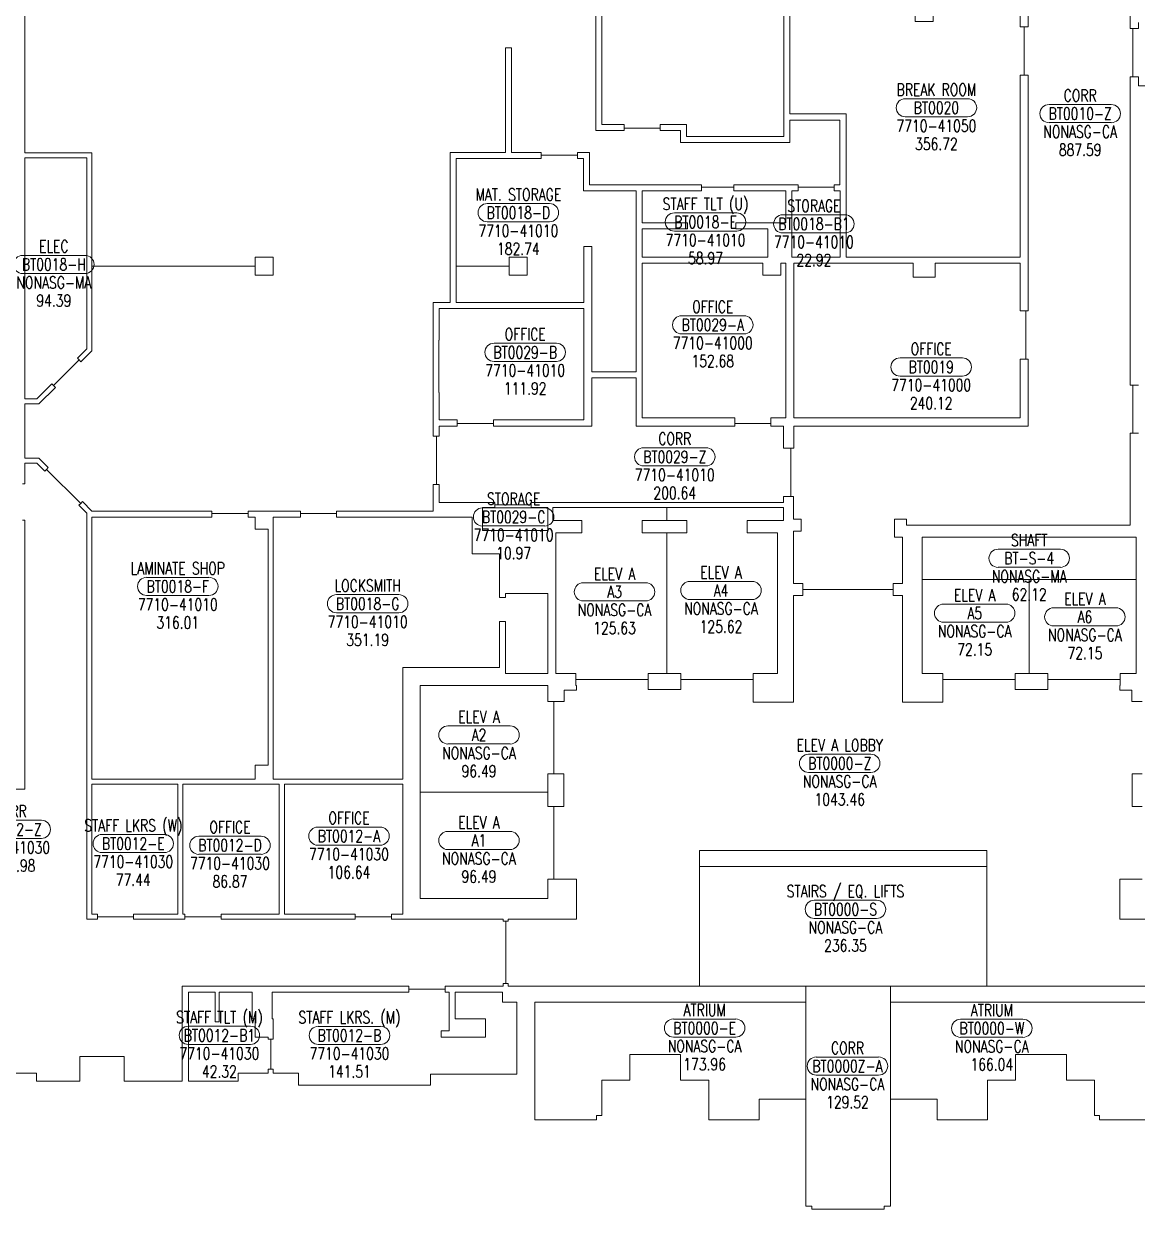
# Model space of a CAD drawing. Header units: inches. Extents: x 2498 to 7283, y 18126 to 20229.
# Drawn here: x 4197 to 5305, y 18126 to 19305 of the extents above; entities that cross this region are included whole.
import ezdxf
from ezdxf.enums import TextEntityAlignment as Align

# ---------------------------------------------------------------- set-up
doc = ezdxf.new("R2010")
doc.units = ezdxf.units.IN
doc.header["$LTSCALE"] = 48
doc.header["$MEASUREMENT"] = 0
doc.layers.get('0').update_dxf_attribs({"lineweight": 9})
for name, color, linetype, lineweight in [('AREA', 3, 'Continuous', 9), ('AREA2', 1, 'Continuous', 9), ('COSTC', 7, 'Continuous', 9), ('PLINE2', 5, 'Continuous', 9), ('ROOMNA', 7, 'Continuous', 9), ('ROOMNO', 7, 'Continuous', 9), ('ROOMOV', 7, 'Continuous', 9)]:
    doc.layers.add(name, color=color, linetype=linetype, lineweight=lineweight)
doc.styles.get("Standard").update_dxf_attribs({"font": 'simplex.shx', "width": 0.75})

# ---------------------------------------------------------------- blocks, each defined once
blk = doc.blocks.new('ROOM')
at = {"layer": 'ROOMOV'}
for p, q in [((-31, 9), (31, 9)), ((31, -9), (-31, -9))]:
    blk.add_line(p, q, dxfattribs=at)
for centre, start, end in [((-31, 0), 90, 270), ((31, 0), 270, 90)]:
    blk.add_arc(centre, 9.04, start, end, dxfattribs=at)
at = {"color": 0, "width": 0.75, "flags": 1}
for tag, p in [('FLFIN', (-60, -36)), ('ICRA', (60, -36)), ('FLTYPE', (-60, -48)), ('USER1', (60, -48)), ('FLCOND', (-60, -60)), ('USER2', (60, -60)), ('WLFIN', (-60, -72)), ('SITE', (-24, -72)), ('UCODE', (24, -72)), ('USER3', (60, -72)), ('WLTYPE', (-60, -84)), ('BLDG', (-24, -84)), ('UDESC', (24, -84)), ('USER4', (60, -84)), ('WLCOND', (-60, -96)), ('FLR', (-24, -96)), ('FCODE', (24, -96)), ('USER5', (60, -96)), ('CLFIN', (-60, -108)), ('COSTCD', (-24, -108)), ('FDESC', (24, -108)), ('USER6', (60, -108)), ('CLTYPE', (-60, -120)), ('DEPTD', (-24, -120)), ('DIVISION', (24, -120)), ('USER7', (60, -120)), ('CLCOND', (-60, -132)), ('RDES', (-24, -132)), ('CONTACT', (24, -132)), ('USER8', (60, -132)), ('CLHT', (-60, -144)), ('CHDATE', (-24, -144)), ('OCCUP', (24, -144)), ('BLOCK', (60, -144)), ('BASE', (-60, -156)), ('CBACK', (-24, -156)), ('PRCONTACT', (24, -156)), ('BLOCK2', (60, -156))]:
    blk.add_attdef(tag, text='', height=6, dxfattribs=at).set_placement(p, align=Align.MIDDLE_CENTER)
at = {"layer": 'AREA', "width": 0.75}
blk.add_attdef('AREA', text='', height=12, dxfattribs=at).set_placement((0, -36), align=Align.MIDDLE_CENTER)
at = {"layer": 'AREA2', "width": 0.75}
blk.add_attdef('AREA2', text='', height=12, dxfattribs=at).set_placement((0, -36), align=Align.MIDDLE_CENTER)
at = {"layer": 'COSTC', "width": 0.75}
blk.add_attdef('COSTC', text='', height=12, dxfattribs=at).set_placement((0, -18), align=Align.MIDDLE_CENTER)
at = {"layer": 'ROOMNA', "width": 0.75}
for tag, p in [('RMNAA', (0, 54)), ('RMNAB', (0, 36)), ('RMNAC', (0, 18))]:
    blk.add_attdef(tag, text='', height=12, dxfattribs=at).set_placement(p, align=Align.MIDDLE_CENTER)
at = {"layer": 'ROOMNO', "width": 0.75}
blk.add_attdef('RMNU', text='', height=12, dxfattribs=at).set_placement((0, 0), align=Align.MIDDLE_CENTER)

msp = doc.modelspace()

# ---------------------------------------------------------------- linework, layer by layer
at = {"layer": 'PLINE2', "color": 6, "linetype": 'Continuous'}
for points in [[(4772, 19204.6), (4792, 19204.6), (4794, 19204.6), (4794, 19203.6), (4794, 19201.1), (4830, 19201.1), (4830, 19203.6), (4830, 19204.6), (4832, 19204.6), (4856, 19204.6), (4856, 19192.6), (4953, 19192.6), (4953, 19476.6), (4772, 19476.6)], [(5188, 19332.1), (5092.5, 19332.1), (5092.5, 19325.2), (5101.5, 19325.2), (5101.5, 19307.2), (5083.5, 19307.2), (5083.5, 19325.2), (5092.5, 19325.2), (5092.5, 19332.1), (5019.2, 19332.1), (5019.2, 19334.6), (4983.2, 19334.6), (4983.2, 19332.1), (4959, 19332.1), (4959, 19215.3), (5015, 19215.3), (5015, 19072.7), (5188, 19072.7), (5188, 19253.7), (5192, 19253.7), (5192, 19301.7), (5188, 19301.7)], [(4259.5, 19171.5), (4198, 19171.5), (4198, 18931.8), (4209.8, 18931.8), (4224.7, 18946.8), (4226.5, 18945), (4251.9, 18970.5), (4250.2, 18972.2), (4259.5, 18981.5)], [(4753.6, 19138.8), (4753.6, 19170.8), (4749.6, 19170.8), (4747.6, 19170.8), (4747.6, 19171.8), (4747.6, 19174.3), (4711.6, 19174.3), (4711.6, 19171.8), (4711.6, 19170.8), (4709.6, 19170.8), (4627, 19170.8), (4627, 19063.7), (4679.5, 19063.7), (4679.5, 19072.7), (4697.5, 19072.7), (4697.5, 19054.7), (4679.5, 19054.7), (4679.5, 19063.7), (4627, 19063.7), (4627, 19027.8), (4754, 19027.8), (4754, 19083.3), (4762, 19083.3), (4762, 18958.8), (4806, 18958.8), (4806, 19138.8)], [(4955, 19106.8), (4955, 19138.8), (4905, 19138.8), (4903, 19138.8), (4903, 19139.8), (4903, 19142.3), (4871, 19142.3), (4871, 19139.8), (4871, 19138.8), (4869, 19138.8), (4812, 19138.8), (4812, 19106.8), (4857, 19106.8), (4857, 19100.8), (4812, 19100.8), (4812, 19072.7), (4937, 19072.7), (4937, 19100.8), (4905, 19100.8), (4905, 19106.8)], [(5009, 19138.8), (5005, 19138.8), (5003, 19138.8), (5003, 19139.8), (5003, 19142.3), (4967, 19142.3), (4967, 19139.8), (4967, 19138.8), (4965, 19138.8), (4961, 19138.8), (4961, 19072.7), (5009, 19072.7)], [(4902, 18912.8), (4904, 18912.8), (4904, 18909.8), (4904, 18907.3), (4940, 18907.3), (4940, 18909.8), (4940, 18912.8), (4942, 18912.8), (4955, 18912.8), (4955, 19066.7), (4950, 19066.7), (4950, 19054.7), (4932, 19054.7), (4932, 19066.7), (4812, 19066.7), (4812, 18912.8)], [(5188, 18912.8), (5188, 18969.3), (5188, 18971.3), (5191, 18971.3), (5193.5, 18971.3), (5193.5, 19019.3), (5191, 19019.3), (5188, 19019.3), (5188, 19021.3), (5188, 19066.7), (5103.5, 19066.7), (5103.5, 19052.7), (5081.5, 19052.7), (5081.5, 19066.7), (4963, 19066.7), (4963, 18912.8)], [(4610, 18910.8), (4626, 18910.8), (4628, 18910.8), (4628, 18909.8), (4628, 18907.3), (4664, 18907.3), (4664, 18909.8), (4664, 18910.8), (4666, 18910.8), (4754, 18910.8), (4754, 19021.8), (4610, 19021.8), (4610, 18990.3), (4609.8, 18990.3), (4609.8, 18938.3), (4610, 18938.3)], [(4952.5, 18828.8), (4952.5, 18832.8), (4952.5, 18834.8), (4957.5, 18834.8), (4960, 18834.8), (4960, 18882.8), (4957.5, 18882.8), (4952.5, 18882.8), (4952.5, 18884.8), (4952.5, 18904.8), (4940, 18904.8), (4940, 18907.3), (4904, 18907.3), (4904, 18904.8), (4806, 18904.8), (4806, 18952.8), (4762, 18952.8), (4762, 18904.8), (4664, 18904.8), (4664, 18907.3), (4628, 18907.3), (4628, 18904.8), (4610, 18904.8), (4610, 18894.8), (4607.5, 18894.8), (4607.5, 18846.8), (4610, 18846.8), (4610, 18828.8), (4665.5, 18828.8), (4665.5, 18826.3), (4701.5, 18826.3), (4701.5, 18828.8)], [(4440, 18802.2), (4427, 18802.2), (4427, 18814.2), (4422, 18814.2), (4420, 18814.2), (4420, 18815.2), (4420, 18817.7), (4384, 18817.7), (4384, 18815.2), (4384, 18814.2), (4382, 18814.2), (4264.5, 18814.2), (4264.5, 18553.7), (4427, 18553.7), (4427, 18567.7), (4440, 18567.7)], [(4510, 18814.2), (4508, 18814.2), (4508, 18815.2), (4508, 18817.7), (4472, 18817.7), (4472, 18815.2), (4472, 18814.2), (4470, 18814.2), (4445, 18814.2), (4445, 18553.7), (4574, 18553.7), (4574, 18664.8), (4670, 18664.8), (4670, 18710.3), (4676, 18710.3), (4676, 18658.8), (4718, 18658.8), (4718, 18738.3), (4676, 18738.3), (4676, 18734.3), (4670, 18734.3), (4670, 18777.8), (4643, 18777.8), (4643, 18814.2)], [(4718, 18823.8), (4701.5, 18823.8), (4701.5, 18826.3), (4665.5, 18826.3), (4665.5, 18823.8), (4653.2, 18823.8), (4653.2, 18800.8), (4718, 18800.8), (4718, 18810.8)], [(4836.5, 18798.7), (4812, 18798.7), (4812, 18810.8), (4836.5, 18810.8), (4836.5, 18823.8), (4723, 18823.8), (4723, 18810.8), (4752, 18810.8), (4752, 18798.7), (4726, 18798.7), (4726, 18658.8), (4746, 18658.8), (4746, 18652.8), (4818, 18652.8), (4818, 18658.8), (4836.5, 18658.8)], [(4946.7, 18798.7), (4916.5, 18798.7), (4916.5, 18810.8), (4952.5, 18810.8), (4952.5, 18823.8), (4836.5, 18823.8), (4836.5, 18810.8), (4856.5, 18810.8), (4856.5, 18798.7), (4836.5, 18798.7), (4836.5, 18658.8), (4850.5, 18658.8), (4850.5, 18652.8), (4922.5, 18652.8), (4922.5, 18658.8), (4946.7, 18658.8)], [(5090.5, 18794.3), (5303.5, 18794.3), (5303.5, 18752.3), (5090.5, 18752.3)], [(5197, 18752.3), (5090.5, 18752.3), (5090.5, 18658.8), (5111, 18658.8), (5111, 18652.8), (5183, 18652.8), (5183, 18658.8), (5197, 18658.8)], [(5303.5, 18752.3), (5197, 18752.3), (5197, 18658.8), (5215.5, 18658.8), (5215.5, 18652.8), (5287.5, 18652.8), (5287.5, 18658.8), (5303.5, 18658.8)], [(4724, 18630.8), (4718, 18630.8), (4718, 18646.8), (4591, 18646.8), (4591, 18540.8), (4718, 18540.8), (4718, 18558.8), (4724, 18558.8)], [(4350, 18548.7), (4264.5, 18548.7), (4264.5, 18419.3), (4270, 18419.3), (4270, 18416.8), (4306, 18416.8), (4306, 18419.3), (4350, 18419.3)], [(4355, 18419.3), (4357, 18419.3), (4357, 18416.8), (4393, 18416.8), (4393, 18419.3), (4451, 18419.3), (4451, 18548.7), (4355, 18548.7)], [(4574, 18548.7), (4456, 18548.7), (4456, 18419.3), (4526.5, 18419.3), (4526.5, 18416.8), (4562.5, 18416.8), (4562.5, 18419.3), (4574, 18419.3)], [(4724, 18526.3), (4718, 18526.3), (4718, 18540.8), (4591, 18540.8), (4591, 18434.8), (4718, 18434.8), (4718, 18454.3), (4724, 18454.3)], [(5155, 18466.7), (4869, 18466.7), (4869, 18347.7), (5155, 18347.7)], [(5059, 18347.7), (5059, 18235.5), (5059, 18128.9), (5052.7, 18128.9), (5052.7, 18125.9), (4980.7, 18125.9), (4980.7, 18128.9), (4974.7, 18128.9), (4974.7, 18169.5), (4974.7, 18347.7)], [(4440, 18261.2), (4440, 18265.2), (4442.5, 18265.2), (4442.5, 18295.2), (4440, 18295.2), (4440, 18297.2), (4427, 18297.2), (4427, 18315.2), (4424, 18315.2), (4424, 18341.7), (4391.2, 18341.7), (4391.2, 18312.2), (4387.2, 18312.2), (4387.2, 18341.7), (4360.5, 18341.7), (4360.5, 18253.2), (4410, 18253.2), (4410, 18261.2)], [(4620, 18303.2), (4620, 18341.7), (4618, 18341.7), (4616, 18341.7), (4616, 18342.7), (4616, 18344.7), (4580, 18344.7), (4580, 18342.7), (4580, 18341.7), (4578, 18341.7), (4444, 18341.7), (4444, 18315.2), (4445, 18315.2), (4445, 18295.2), (4442.5, 18295.2), (4442.5, 18265.2), (4445, 18265.2), (4445, 18261.2), (4470, 18261.2), (4470, 18249.2), (4601.5, 18249.2), (4601.5, 18260.2), (4687.2, 18260.2), (4687.2, 18331.7), (4673, 18331.7), (4673, 18341.7), (4626, 18341.7), (4626, 18315.2), (4656, 18315.2), (4656, 18297.2), (4612, 18297.2), (4612, 18303.2)], [(4974.7, 18331.7), (4705.2, 18331.7), (4705.2, 18214.7), (4766.7, 18214.7), (4766.7, 18219), (4771.7, 18219), (4771.7, 18254.2), (4799.7, 18254.2), (4799.7, 18279.7), (4850.2, 18279.7), (4850.2, 18254.2), (4878.2, 18254.2), (4878.2, 18214.7), (4928.2, 18214.7), (4928.2, 18225.1), (4928.2, 18235.5), (4951.5, 18235.5), (4974.7, 18235.5)], [(5318.7, 18331.7), (5059, 18331.7), (5059, 18283.6), (5059, 18235.5), (5105.5, 18235.5), (5105.5, 18225.1), (5105.5, 18214.7), (5155.5, 18214.7), (5155.5, 18254.2), (5183.5, 18254.2), (5183.5, 18279.7), (5234, 18279.7), (5234, 18254.2), (5262, 18254.2), (5262, 18219), (5267, 18219), (5267, 18214.7), (5318.7, 18214.7)]]:
    msp.add_lwpolyline(points, close=True, dxfattribs=at)
for points in [[(5196, 19426.6), (5196, 19301.7), (5192, 19301.7), (5192, 19253.7), (5196, 19253.7), (5196, 19019.3), (5193.5, 19019.3), (5193.5, 18971.3), (5196, 18971.3), (5196, 18904.8), (4963, 18904.8), (4963, 18884.8), (4963, 18882.8), (4962.5, 18882.8), (4960, 18882.8), (4960, 18834.8), (4962.5, 18834.8), (4962.5, 18812.3), (4970, 18812.3), (4970, 18800.3), (4962.5, 18800.3), (4962.5, 18748.3), (4971.7, 18748.3), (4971.7, 18742.3), (5061.7, 18742.3), (5061.7, 18748.3), (5071, 18748.3), (5071, 18794.3), (5063, 18794.3), (5063, 18812.3), (5075, 18812.3), (5075, 18806.3), (5297.6, 18806.3), (5297.6, 18897.6), (5300.1, 18897.6), (5300.1, 18945.6), (5297.6, 18945.6), (5297.6, 19252), (5300.1, 19252), (5300.1, 19300), (5297.6, 19300), (5297.6, 19336.2)], [(4766, 19316.2), (4766, 19198.6), (4794, 19198.6), (4794, 19201.1), (4830, 19201.1), (4830, 19198.6), (4850, 19198.6), (4850, 19186.6), (4959, 19186.6), (4959, 19208.8), (5008.5, 19208.8), (5008.5, 19144.8), (5003, 19144.8), (5003, 19142.3), (4967, 19142.3), (4967, 19144.8), (4903, 19144.8), (4903, 19142.3), (4871, 19142.3), (4871, 19144.8), (4759.6, 19144.8), (4759.6, 19176.8), (4747.6, 19176.8), (4747.6, 19174.3), (4711.6, 19174.3), (4711.6, 19176.8), (4682, 19176.8), (4682, 19280.8), (4676, 19280.8), (4676, 19176.8), (4621, 19176.8), (4621, 19027.8), (4604, 19027.8), (4604, 18896.8), (4604, 18894.8), (4605, 18894.8), (4607.5, 18894.8), (4607.5, 18846.8), (4605, 18846.8), (4604, 18846.8), (4604, 18844.8), (4604, 18820.2), (4508, 18820.2), (4508, 18817.7), (4472, 18817.7), (4472, 18820.2), (4420, 18820.2), (4420, 18817.7), (4384, 18817.7), (4384, 18820.2), (4264.5, 18820.2), (4255.1, 18829.6), (4253.4, 18827.8), (4219.4, 18861.7), (4221.2, 18863.5), (4211.8, 18872.8), (4198, 18872.8), (4198, 18926.8), (4211.8, 18926.8), (4228.3, 18943.2), (4226.5, 18945), (4251.9, 18970.5), (4253.7, 18968.7), (4264.5, 18979.5), (4264.5, 19063.7), (4427, 19063.7), (4427, 19054.7), (4445, 19054.7), (4445, 19072.7), (4427, 19072.7), (4427, 19063.7), (4264.5, 19063.7), (4264.5, 19176.5), (4198, 19176.5), (4198, 19316.2)], [(5305.6, 19306.2), (5305.6, 19302), (5305.6, 19300), (5302.6, 19300), (5300.1, 19300), (5300.1, 19252), (5302.6, 19252), (5305.6, 19252), (5305.6, 19250), (5305.6, 19243.2), (5315.7, 19243.2), (5315.7, 19240.7), (5351.7, 19240.7), (5351.7, 19243.2), (5496.5, 19243.2), (5496.5, 19240.7), (5532.5, 19240.7), (5532.5, 19243.2), (5543.5, 19243.2), (5543.5, 19252), (5546, 19252), (5546, 19300), (5543.5, 19300), (5543.5, 19306.2)], [(5305.6, 18945.6), (5302.6, 18945.6), (5300.1, 18945.6), (5300.1, 18897.6), (5302.6, 18897.6), (5305.6, 18897.6)], [(4183.5, 18261.2), (4209.5, 18261.2), (4209.5, 18253.2), (4252.5, 18253.2), (4252.5, 18277.7), (4296.5, 18277.7), (4296.5, 18253.2), (4354.5, 18253.2), (4354.5, 18347.7), (4580, 18347.7), (4580, 18344.7), (4616, 18344.7), (4616, 18347.7), (4673.7, 18347.7), (4673.7, 18350.3), (4676.2, 18350.3), (4676.2, 18412.3), (4673.7, 18412.3), (4673.7, 18414.3), (4562.5, 18414.3), (4562.5, 18416.8), (4526.5, 18416.8), (4526.5, 18414.3), (4393, 18414.3), (4393, 18416.8), (4357, 18416.8), (4357, 18414.3), (4306, 18414.3), (4306, 18416.8), (4270, 18416.8), (4270, 18414.3), (4259.5, 18414.3), (4259.5, 18818.1), (4251.6, 18826), (4253.4, 18827.8), (4219.4, 18861.7), (4217.6, 18860), (4209.8, 18867.8), (4198, 18867.8), (4198, 18847.2), (4195.5, 18847.2)], [(4195.5, 18811.2), (4198, 18811.2), (4198, 18543.7), (4101, 18543.7)], [(5309.5, 18630.8), (5299, 18630.7), (5299, 18642.2), (5287, 18642.2), (5287, 18646.7), (5287.5, 18646.7), (5287.5, 18652.8), (5215.5, 18652.8), (5215.5, 18642.8), (5183, 18642.8), (5183, 18652.8), (5111, 18652.8), (5111, 18630.3), (5071, 18630.3), (5071, 18736.3), (5061.7, 18736.3), (5061.7, 18742.3), (4971.7, 18742.3), (4971.7, 18736.3), (4962.5, 18736.3), (4962.5, 18630.3), (4922.5, 18630.3), (4922.5, 18652.8), (4850.5, 18652.8), (4850.5, 18642.8), (4818, 18642.8), (4818, 18652.8), (4746, 18652.8), (4746, 18646.7), (4746.5, 18646.7), (4746.5, 18642.2), (4734.5, 18642.2), (4734.5, 18630.7), (4730, 18630.7), (4730, 18630.8), (4724, 18630.8), (4724, 18558.8), (4734, 18558.8), (4734, 18526.3), (4724, 18526.3), (4724, 18454.3), (4746.5, 18454.3), (4746.5, 18414.3), (4678.7, 18414.3), (4678.7, 18412.3), (4676.2, 18412.3), (4676.2, 18350.3), (4678.7, 18350.3), (4678.7, 18347.7), (4869, 18347.7), (4869, 18482.7), (5155, 18482.7), (5155, 18347.7), (5353.1, 18347.7)], [(5309.5, 18526.3), (5299.5, 18526.3), (5299.5, 18558.8), (5309.5, 18558.8)], [(5353.1, 18414.3), (5287, 18414.3), (5287, 18454.3), (5309.5, 18454.3)]]:
    msp.add_lwpolyline(points, dxfattribs=at)

# ---------------------------------------------------------------- block references
at = {"layer": 'ROOMNO', "color": 2}
ref = msp.add_blockref('ROOM', (5104.7, 19221.3), dxfattribs=at)
ref.add_attrib('RMNU', 'BT0020', dxfattribs={"height": 12, "width": 0.75}).set_placement((5104.7, 19221.3), align=Align.MIDDLE_CENTER)
ref.add_attrib('RMNAC', 'BREAK ROOM', dxfattribs={"layer": 'ROOMNA', "height": 12, "width": 0.75}).set_placement((5104.7, 19239.3), align=Align.MIDDLE_CENTER)
ref.add_attrib('COSTC', '7710-41050', dxfattribs={"layer": 'COSTC', "height": 12, "width": 0.75}).set_placement((5104.7, 19203.3), align=Align.MIDDLE_CENTER)
ref.add_attrib('AREA2', '356.72', dxfattribs={"layer": 'AREA2', "height": 12, "width": 0.75}).set_placement((5104.7, 19185.3), align=Align.MIDDLE_CENTER)
ref = msp.add_blockref('ROOM', (5247.7, 19215.5), dxfattribs=at)
ref.add_attrib('RMNU', 'BT0010-Z', dxfattribs={"height": 12, "width": 0.75}).set_placement((5247.7, 19215.5), align=Align.MIDDLE_CENTER)
ref.add_attrib('RMNAC', 'CORR', dxfattribs={"layer": 'ROOMNA', "height": 12, "width": 0.75}).set_placement((5247.7, 19233.5), align=Align.MIDDLE_CENTER)
ref.add_attrib('COSTC', 'NONASG-CA', dxfattribs={"layer": 'COSTC', "height": 12, "width": 0.75}).set_placement((5247.7, 19197.5), align=Align.MIDDLE_CENTER)
ref.add_attrib('AREA2', '887.59', dxfattribs={"layer": 'AREA2', "height": 12, "width": 0.75}).set_placement((5247.7, 19179.5), align=Align.MIDDLE_CENTER)
ref = msp.add_blockref('ROOM', (4688.8, 19117), dxfattribs=at)
ref.add_attrib('RMNU', 'BT0018-D', dxfattribs={"height": 12, "width": 0.75}).set_placement((4688.8, 19117), align=Align.MIDDLE_CENTER)
ref.add_attrib('RMNAC', 'MAT. STORAGE', dxfattribs={"layer": 'ROOMNA', "height": 12, "width": 0.75}).set_placement((4688.8, 19135), align=Align.MIDDLE_CENTER)
ref.add_attrib('COSTC', '7710-41010', dxfattribs={"layer": 'COSTC', "height": 12, "width": 0.75}).set_placement((4688.8, 19099), align=Align.MIDDLE_CENTER)
ref.add_attrib('AREA2', '182.74', dxfattribs={"layer": 'AREA2', "height": 12, "width": 0.75}).set_placement((4688.8, 19081), align=Align.MIDDLE_CENTER)
ref = msp.add_blockref('ROOM', (4875, 19107.7), dxfattribs=at)
ref.add_attrib('RMNU', 'BT0018-E', dxfattribs={"height": 12, "width": 0.75}).set_placement((4875, 19107.7), align=Align.MIDDLE_CENTER)
ref.add_attrib('RMNAC', 'STAFF TLT (U)', dxfattribs={"layer": 'ROOMNA', "height": 12, "width": 0.75}).set_placement((4875, 19125.7), align=Align.MIDDLE_CENTER)
ref.add_attrib('COSTC', '7710-41010', dxfattribs={"layer": 'COSTC', "height": 12, "width": 0.75}).set_placement((4875, 19089.7), align=Align.MIDDLE_CENTER)
ref.add_attrib('AREA2', '58.97', dxfattribs={"layer": 'AREA2', "height": 12, "width": 0.75}).set_placement((4875, 19071.7), align=Align.MIDDLE_CENTER)
ref = msp.add_blockref('ROOM', (4982.8, 19105.8), dxfattribs=at)
ref.add_attrib('RMNU', 'BT0018-B1', dxfattribs={"height": 12, "width": 0.75}).set_placement((4982.8, 19105.8), align=Align.MIDDLE_CENTER)
ref.add_attrib('RMNAC', 'STORAGE', dxfattribs={"layer": 'ROOMNA', "height": 12, "width": 0.75}).set_placement((4982.8, 19123.8), align=Align.MIDDLE_CENTER)
ref.add_attrib('COSTC', '7710-41010', dxfattribs={"layer": 'COSTC', "height": 12, "width": 0.75}).set_placement((4982.8, 19087.8), align=Align.MIDDLE_CENTER)
ref.add_attrib('AREA2', '22.92', dxfattribs={"layer": 'AREA2', "height": 12, "width": 0.75}).set_placement((4982.8, 19069.8), align=Align.MIDDLE_CENTER)
ref = msp.add_blockref('ROOM', (4226.7, 19065.5), dxfattribs=at)
ref.add_attrib('RMNU', 'BT0018-H', dxfattribs={"height": 12, "width": 0.75}).set_placement((4226.7, 19065.5), align=Align.MIDDLE_CENTER)
ref.add_attrib('RMNAC', 'ELEC', dxfattribs={"layer": 'ROOMNA', "height": 12, "width": 0.75}).set_placement((4226.7, 19083.5), align=Align.MIDDLE_CENTER)
ref.add_attrib('COSTC', 'NONASG-MA', dxfattribs={"layer": 'COSTC', "height": 12, "width": 0.75}).set_placement((4226.7, 19047.5), align=Align.MIDDLE_CENTER)
ref.add_attrib('AREA2', '94.39', dxfattribs={"layer": 'AREA2', "height": 12, "width": 0.75}).set_placement((4226.7, 19029.5), align=Align.MIDDLE_CENTER)
ref = msp.add_blockref('ROOM', (4882.2, 19005.4), dxfattribs=at)
ref.add_attrib('RMNU', 'BT0029-A', dxfattribs={"height": 12, "width": 0.75}).set_placement((4882.2, 19005.4), align=Align.MIDDLE_CENTER)
ref.add_attrib('RMNAC', 'OFFICE', dxfattribs={"layer": 'ROOMNA', "height": 12, "width": 0.75}).set_placement((4882.2, 19023.4), align=Align.MIDDLE_CENTER)
ref.add_attrib('COSTC', '7710-41000', dxfattribs={"layer": 'COSTC', "height": 12, "width": 0.75}).set_placement((4882.2, 18987.4), align=Align.MIDDLE_CENTER)
ref.add_attrib('AREA2', '152.68', dxfattribs={"layer": 'AREA2', "height": 12, "width": 0.75}).set_placement((4882.2, 18969.4), align=Align.MIDDLE_CENTER)
ref = msp.add_blockref('ROOM', (4695.6, 18978.1), dxfattribs=at)
ref.add_attrib('RMNU', 'BT0029-B', dxfattribs={"height": 12, "width": 0.75}).set_placement((4695.6, 18978.1), align=Align.MIDDLE_CENTER)
ref.add_attrib('RMNAC', 'OFFICE', dxfattribs={"layer": 'ROOMNA', "height": 12, "width": 0.75}).set_placement((4695.6, 18996.1), align=Align.MIDDLE_CENTER)
ref.add_attrib('COSTC', '7710-41010', dxfattribs={"layer": 'COSTC', "height": 12, "width": 0.75}).set_placement((4695.6, 18960.1), align=Align.MIDDLE_CENTER)
ref.add_attrib('AREA2', '111.92', dxfattribs={"layer": 'AREA2', "height": 12, "width": 0.75}).set_placement((4695.6, 18942.1), align=Align.MIDDLE_CENTER)
ref = msp.add_blockref('ROOM', (5099.5, 18963.5), dxfattribs=at)
ref.add_attrib('RMNU', 'BT0019', dxfattribs={"height": 12, "width": 0.75}).set_placement((5099.5, 18963.5), align=Align.MIDDLE_CENTER)
ref.add_attrib('RMNAC', 'OFFICE', dxfattribs={"layer": 'ROOMNA', "height": 12, "width": 0.75}).set_placement((5099.5, 18981.5), align=Align.MIDDLE_CENTER)
ref.add_attrib('COSTC', '7710-41000', dxfattribs={"layer": 'COSTC', "height": 12, "width": 0.75}).set_placement((5099.5, 18945.5), align=Align.MIDDLE_CENTER)
ref.add_attrib('AREA2', '240.12', dxfattribs={"layer": 'AREA2', "height": 12, "width": 0.75}).set_placement((5099.5, 18927.5), align=Align.MIDDLE_CENTER)
ref = msp.add_blockref('ROOM', (4844.4, 18874.2), dxfattribs=at)
ref.add_attrib('RMNU', 'BT0029-Z', dxfattribs={"height": 12, "width": 0.75}).set_placement((4844.4, 18874.2), align=Align.MIDDLE_CENTER)
ref.add_attrib('RMNAC', 'CORR', dxfattribs={"layer": 'ROOMNA', "height": 12, "width": 0.75}).set_placement((4844.4, 18892.2), align=Align.MIDDLE_CENTER)
ref.add_attrib('COSTC', '7710-41010', dxfattribs={"layer": 'COSTC', "height": 12, "width": 0.75}).set_placement((4844.4, 18856.2), align=Align.MIDDLE_CENTER)
ref.add_attrib('AREA2', '200.64', dxfattribs={"layer": 'AREA2', "height": 12, "width": 0.75}).set_placement((4844.4, 18838.2), align=Align.MIDDLE_CENTER)
ref = msp.add_blockref('ROOM', (4684.1, 18814.4), dxfattribs=at)
ref.add_attrib('RMNU', 'BT0029-C', dxfattribs={"height": 12, "width": 0.75}).set_placement((4684.1, 18814.4), align=Align.MIDDLE_CENTER)
ref.add_attrib('RMNAC', 'STORAGE', dxfattribs={"layer": 'ROOMNA', "height": 12, "width": 0.75}).set_placement((4684.1, 18832.4), align=Align.MIDDLE_CENTER)
ref.add_attrib('COSTC', '7710-41010', dxfattribs={"layer": 'COSTC', "height": 12, "width": 0.75}).set_placement((4684.1, 18796.4), align=Align.MIDDLE_CENTER)
ref.add_attrib('AREA2', '10.97', dxfattribs={"layer": 'AREA2', "height": 12, "width": 0.75}).set_placement((4684.1, 18778.4), align=Align.MIDDLE_CENTER)
ref = msp.add_blockref('ROOM', (5197, 18773.3), dxfattribs=at)
ref.add_attrib('RMNU', 'BT-S-4', dxfattribs={"height": 12, "width": 0.75}).set_placement((5197, 18773.3), align=Align.MIDDLE_CENTER)
ref.add_attrib('RMNAC', 'SHAFT', dxfattribs={"layer": 'ROOMNA', "height": 12, "width": 0.75}).set_placement((5197, 18791.3), align=Align.MIDDLE_CENTER)
ref.add_attrib('COSTC', 'NONASG-MA', dxfattribs={"layer": 'COSTC', "height": 12, "width": 0.75}).set_placement((5197, 18755.3), align=Align.MIDDLE_CENTER)
ref.add_attrib('AREA2', '62.12', dxfattribs={"layer": 'AREA2', "height": 12, "width": 0.75}).set_placement((5197, 18737.3), align=Align.MIDDLE_CENTER)
ref = msp.add_blockref('ROOM', (4350, 18745.3), dxfattribs=at)
ref.add_attrib('RMNU', 'BT0018-F', dxfattribs={"height": 12, "width": 0.75}).set_placement((4350, 18745.3), align=Align.MIDDLE_CENTER)
ref.add_attrib('RMNAC', 'LAMINATE SHOP', dxfattribs={"layer": 'ROOMNA', "height": 12, "width": 0.75}).set_placement((4350, 18763.3), align=Align.MIDDLE_CENTER)
ref.add_attrib('COSTC', '7710-41010', dxfattribs={"layer": 'COSTC', "height": 12, "width": 0.75}).set_placement((4350, 18727.3), align=Align.MIDDLE_CENTER)
ref.add_attrib('AREA2', '316.01', dxfattribs={"layer": 'AREA2', "height": 12, "width": 0.75}).set_placement((4350, 18709.3), align=Align.MIDDLE_CENTER)
ref = msp.add_blockref('ROOM', (4784.5, 18739.9), dxfattribs=at)
ref.add_attrib('RMNU', 'A3', dxfattribs={"height": 12, "width": 0.75}).set_placement((4784.5, 18739.9), align=Align.MIDDLE_CENTER)
ref.add_attrib('RMNAC', 'ELEV A', dxfattribs={"layer": 'ROOMNA', "height": 12, "width": 0.75}).set_placement((4784.5, 18757.9), align=Align.MIDDLE_CENTER)
ref.add_attrib('COSTC', 'NONASG-CA', dxfattribs={"layer": 'COSTC', "height": 12, "width": 0.75}).set_placement((4784.5, 18721.9), align=Align.MIDDLE_CENTER)
ref.add_attrib('AREA2', '125.63', dxfattribs={"layer": 'AREA2', "height": 12, "width": 0.75}).set_placement((4784.5, 18703.9), align=Align.MIDDLE_CENTER)
ref = msp.add_blockref('ROOM', (4890.4, 18741.3), dxfattribs=at)
ref.add_attrib('RMNU', 'A4', dxfattribs={"height": 12, "width": 0.75}).set_placement((4890.4, 18741.3), align=Align.MIDDLE_CENTER)
ref.add_attrib('RMNAC', 'ELEV A', dxfattribs={"layer": 'ROOMNA', "height": 12, "width": 0.75}).set_placement((4890.4, 18759.3), align=Align.MIDDLE_CENTER)
ref.add_attrib('COSTC', 'NONASG-CA', dxfattribs={"layer": 'COSTC', "height": 12, "width": 0.75}).set_placement((4890.4, 18723.3), align=Align.MIDDLE_CENTER)
ref.add_attrib('AREA2', '125.62', dxfattribs={"layer": 'AREA2', "height": 12, "width": 0.75}).set_placement((4890.4, 18705.3), align=Align.MIDDLE_CENTER)
ref = msp.add_blockref('ROOM', (4538.9, 18728.1), dxfattribs=at)
ref.add_attrib('RMNU', 'BT0018-G', dxfattribs={"height": 12, "width": 0.75}).set_placement((4538.9, 18728.1), align=Align.MIDDLE_CENTER)
ref.add_attrib('RMNAC', 'LOCKSMITH', dxfattribs={"layer": 'ROOMNA', "height": 12, "width": 0.75}).set_placement((4538.9, 18746.1), align=Align.MIDDLE_CENTER)
ref.add_attrib('COSTC', '7710-41010', dxfattribs={"layer": 'COSTC', "height": 12, "width": 0.75}).set_placement((4538.9, 18710.1), align=Align.MIDDLE_CENTER)
ref.add_attrib('AREA2', '351.19', dxfattribs={"layer": 'AREA2', "height": 12, "width": 0.75}).set_placement((4538.9, 18692.1), align=Align.MIDDLE_CENTER)
ref = msp.add_blockref('ROOM', (5142.8, 18718.7), dxfattribs=at)
ref.add_attrib('RMNU', 'A5', dxfattribs={"height": 12, "width": 0.75}).set_placement((5142.8, 18718.7), align=Align.MIDDLE_CENTER)
ref.add_attrib('RMNAC', 'ELEV A', dxfattribs={"layer": 'ROOMNA', "height": 12, "width": 0.75}).set_placement((5142.8, 18736.7), align=Align.MIDDLE_CENTER)
ref.add_attrib('COSTC', 'NONASG-CA', dxfattribs={"layer": 'COSTC', "height": 12, "width": 0.75}).set_placement((5142.8, 18700.7), align=Align.MIDDLE_CENTER)
ref.add_attrib('AREA2', '72.15', dxfattribs={"layer": 'AREA2', "height": 12, "width": 0.75}).set_placement((5142.8, 18682.7), align=Align.MIDDLE_CENTER)
ref = msp.add_blockref('ROOM', (5252.4, 18715), dxfattribs=at)
ref.add_attrib('RMNU', 'A6', dxfattribs={"height": 12, "width": 0.75}).set_placement((5252.4, 18715), align=Align.MIDDLE_CENTER)
ref.add_attrib('RMNAC', 'ELEV A', dxfattribs={"layer": 'ROOMNA', "height": 12, "width": 0.75}).set_placement((5252.4, 18733), align=Align.MIDDLE_CENTER)
ref.add_attrib('COSTC', 'NONASG-CA', dxfattribs={"layer": 'COSTC', "height": 12, "width": 0.75}).set_placement((5252.4, 18697), align=Align.MIDDLE_CENTER)
ref.add_attrib('AREA2', '72.15', dxfattribs={"layer": 'AREA2', "height": 12, "width": 0.75}).set_placement((5252.4, 18679), align=Align.MIDDLE_CENTER)
ref = msp.add_blockref('ROOM', (4649.7, 18597.6), dxfattribs=at)
ref.add_attrib('RMNU', 'A2', dxfattribs={"height": 12, "width": 0.75}).set_placement((4649.7, 18597.6), align=Align.MIDDLE_CENTER)
ref.add_attrib('RMNAC', 'ELEV A', dxfattribs={"layer": 'ROOMNA', "height": 12, "width": 0.75}).set_placement((4649.7, 18615.6), align=Align.MIDDLE_CENTER)
ref.add_attrib('COSTC', 'NONASG-CA', dxfattribs={"layer": 'COSTC', "height": 12, "width": 0.75}).set_placement((4649.7, 18579.6), align=Align.MIDDLE_CENTER)
ref.add_attrib('AREA2', '96.49', dxfattribs={"layer": 'AREA2', "height": 12, "width": 0.75}).set_placement((4649.7, 18561.6), align=Align.MIDDLE_CENTER)
ref = msp.add_blockref('ROOM', (5008.5, 18569.4), dxfattribs=at)
ref.add_attrib('RMNU', 'BT0000-Z', dxfattribs={"height": 12, "width": 0.75}).set_placement((5008.5, 18569.4), align=Align.MIDDLE_CENTER)
ref.add_attrib('RMNAC', 'ELEV A LOBBY', dxfattribs={"layer": 'ROOMNA', "height": 12, "width": 0.75}).set_placement((5008.5, 18587.4), align=Align.MIDDLE_CENTER)
ref.add_attrib('COSTC', 'NONASG-CA', dxfattribs={"layer": 'COSTC', "height": 12, "width": 0.75}).set_placement((5008.5, 18551.4), align=Align.MIDDLE_CENTER)
ref.add_attrib('AREA2', '1043.46', dxfattribs={"layer": 'AREA2', "height": 12, "width": 0.75}).set_placement((5008.5, 18533.4), align=Align.MIDDLE_CENTER)
ref = msp.add_blockref('ROOM', (4183.3, 18503.7), dxfattribs=at)
ref.add_attrib('RMNU', 'BT0012-Z', dxfattribs={"height": 12, "width": 0.75}).set_placement((4183.3, 18503.7), align=Align.MIDDLE_CENTER)
ref.add_attrib('RMNAC', 'CORR', dxfattribs={"layer": 'ROOMNA', "height": 12, "width": 0.75}).set_placement((4183.3, 18521.7), align=Align.MIDDLE_CENTER)
ref.add_attrib('COSTC', '7710-41030', dxfattribs={"layer": 'COSTC', "height": 12, "width": 0.75}).set_placement((4183.3, 18485.7), align=Align.MIDDLE_CENTER)
ref.add_attrib('AREA2', '1209.98', dxfattribs={"layer": 'AREA2', "height": 12, "width": 0.75}).set_placement((4183.3, 18467.7), align=Align.MIDDLE_CENTER)
ref = msp.add_blockref('ROOM', (4305.7, 18489.6), dxfattribs=at)
ref.add_attrib('RMNU', 'BT0012-E', dxfattribs={"height": 12, "width": 0.75}).set_placement((4305.7, 18489.6), align=Align.MIDDLE_CENTER)
ref.add_attrib('RMNAC', 'STAFF LKRS (W)', dxfattribs={"layer": 'ROOMNA', "height": 12, "width": 0.75}).set_placement((4305.7, 18507.6), align=Align.MIDDLE_CENTER)
ref.add_attrib('COSTC', '7710-41030', dxfattribs={"layer": 'COSTC', "height": 12, "width": 0.75}).set_placement((4305.7, 18471.6), align=Align.MIDDLE_CENTER)
ref.add_attrib('AREA2', '77.44', dxfattribs={"layer": 'AREA2', "height": 12, "width": 0.75}).set_placement((4305.7, 18453.6), align=Align.MIDDLE_CENTER)
ref = msp.add_blockref('ROOM', (4401.9, 18487.9), dxfattribs=at)
ref.add_attrib('RMNU', 'BT0012-D', dxfattribs={"height": 12, "width": 0.75}).set_placement((4401.9, 18487.9), align=Align.MIDDLE_CENTER)
ref.add_attrib('RMNAC', 'OFFICE', dxfattribs={"layer": 'ROOMNA', "height": 12, "width": 0.75}).set_placement((4401.9, 18505.9), align=Align.MIDDLE_CENTER)
ref.add_attrib('COSTC', '7710-41030', dxfattribs={"layer": 'COSTC', "height": 12, "width": 0.75}).set_placement((4401.9, 18469.9), align=Align.MIDDLE_CENTER)
ref.add_attrib('AREA2', '86.87', dxfattribs={"layer": 'AREA2', "height": 12, "width": 0.75}).set_placement((4401.9, 18451.9), align=Align.MIDDLE_CENTER)
ref = msp.add_blockref('ROOM', (4520.3, 18497), dxfattribs=at)
ref.add_attrib('RMNU', 'BT0012-A', dxfattribs={"height": 12, "width": 0.75}).set_placement((4520.3, 18497), align=Align.MIDDLE_CENTER)
ref.add_attrib('RMNAC', 'OFFICE', dxfattribs={"layer": 'ROOMNA', "height": 12, "width": 0.75}).set_placement((4520.3, 18515), align=Align.MIDDLE_CENTER)
ref.add_attrib('COSTC', '7710-41030', dxfattribs={"layer": 'COSTC', "height": 12, "width": 0.75}).set_placement((4520.3, 18479), align=Align.MIDDLE_CENTER)
ref.add_attrib('AREA2', '106.64', dxfattribs={"layer": 'AREA2', "height": 12, "width": 0.75}).set_placement((4520.3, 18461), align=Align.MIDDLE_CENTER)
ref = msp.add_blockref('ROOM', (4649.6, 18492.7), dxfattribs=at)
ref.add_attrib('RMNU', 'A1', dxfattribs={"height": 12, "width": 0.75}).set_placement((4649.6, 18492.7), align=Align.MIDDLE_CENTER)
ref.add_attrib('RMNAC', 'ELEV A', dxfattribs={"layer": 'ROOMNA', "height": 12, "width": 0.75}).set_placement((4649.6, 18510.7), align=Align.MIDDLE_CENTER)
ref.add_attrib('COSTC', 'NONASG-CA', dxfattribs={"layer": 'COSTC', "height": 12, "width": 0.75}).set_placement((4649.6, 18474.7), align=Align.MIDDLE_CENTER)
ref.add_attrib('AREA2', '96.49', dxfattribs={"layer": 'AREA2', "height": 12, "width": 0.75}).set_placement((4649.6, 18456.7), align=Align.MIDDLE_CENTER)
ref = msp.add_blockref('ROOM', (5014.2, 18424.2), dxfattribs=at)
ref.add_attrib('RMNU', 'BT0000-S', dxfattribs={"height": 12, "width": 0.75}).set_placement((5014.2, 18424.2), align=Align.MIDDLE_CENTER)
ref.add_attrib('RMNAC', 'STAIRS / EQ. LIFTS', dxfattribs={"layer": 'ROOMNA', "height": 12, "width": 0.75}).set_placement((5014.2, 18442.2), align=Align.MIDDLE_CENTER)
ref.add_attrib('COSTC', 'NONASG-CA', dxfattribs={"layer": 'COSTC', "height": 12, "width": 0.75}).set_placement((5014.2, 18406.2), align=Align.MIDDLE_CENTER)
ref.add_attrib('AREA2', '236.35', dxfattribs={"layer": 'AREA2', "height": 12, "width": 0.75}).set_placement((5014.2, 18388.2), align=Align.MIDDLE_CENTER)
ref = msp.add_blockref('ROOM', (4391.4, 18298.9), dxfattribs=at)
ref.add_attrib('RMNU', 'BT0012-B1', dxfattribs={"height": 12, "width": 0.75}).set_placement((4391.4, 18298.9), align=Align.MIDDLE_CENTER)
ref.add_attrib('RMNAC', 'STAFF TLT (M)', dxfattribs={"layer": 'ROOMNA', "height": 12, "width": 0.75}).set_placement((4391.4, 18316.9), align=Align.MIDDLE_CENTER)
ref.add_attrib('COSTC', '7710-41030', dxfattribs={"layer": 'COSTC', "height": 12, "width": 0.75}).set_placement((4391.4, 18280.9), align=Align.MIDDLE_CENTER)
ref.add_attrib('AREA2', '42.32', dxfattribs={"layer": 'AREA2', "height": 12, "width": 0.75}).set_placement((4391.4, 18262.9), align=Align.MIDDLE_CENTER)
ref = msp.add_blockref('ROOM', (4520.8, 18298.8), dxfattribs=at)
ref.add_attrib('RMNU', 'BT0012-B', dxfattribs={"height": 12, "width": 0.75}).set_placement((4520.8, 18298.8), align=Align.MIDDLE_CENTER)
ref.add_attrib('RMNAC', 'STAFF LKRS. (M)', dxfattribs={"layer": 'ROOMNA', "height": 12, "width": 0.75}).set_placement((4520.8, 18316.8), align=Align.MIDDLE_CENTER)
ref.add_attrib('COSTC', '7710-41030', dxfattribs={"layer": 'COSTC', "height": 12, "width": 0.75}).set_placement((4520.8, 18280.8), align=Align.MIDDLE_CENTER)
ref.add_attrib('AREA2', '141.51', dxfattribs={"layer": 'AREA2', "height": 12, "width": 0.75}).set_placement((4520.8, 18262.8), align=Align.MIDDLE_CENTER)
ref = msp.add_blockref('ROOM', (4874.1, 18306.1), dxfattribs=at)
ref.add_attrib('RMNU', 'BT0000-E', dxfattribs={"height": 12, "width": 0.75}).set_placement((4874.1, 18306.1), align=Align.MIDDLE_CENTER)
ref.add_attrib('RMNAC', 'ATRIUM', dxfattribs={"layer": 'ROOMNA', "height": 12, "width": 0.75}).set_placement((4874.1, 18324.1), align=Align.MIDDLE_CENTER)
ref.add_attrib('COSTC', 'NONASG-CA', dxfattribs={"layer": 'COSTC', "height": 12, "width": 0.75}).set_placement((4874.1, 18288.1), align=Align.MIDDLE_CENTER)
ref.add_attrib('AREA2', '173.96', dxfattribs={"layer": 'AREA2', "height": 12, "width": 0.75}).set_placement((4874.1, 18270.1), align=Align.MIDDLE_CENTER)
ref = msp.add_blockref('ROOM', (5159.8, 18305.9), dxfattribs=at)
ref.add_attrib('RMNU', 'BT0000-W', dxfattribs={"height": 12, "width": 0.75}).set_placement((5159.8, 18305.9), align=Align.MIDDLE_CENTER)
ref.add_attrib('RMNAC', 'ATRIUM', dxfattribs={"layer": 'ROOMNA', "height": 12, "width": 0.75}).set_placement((5159.8, 18323.9), align=Align.MIDDLE_CENTER)
ref.add_attrib('COSTC', 'NONASG-CA', dxfattribs={"layer": 'COSTC', "height": 12, "width": 0.75}).set_placement((5159.8, 18287.9), align=Align.MIDDLE_CENTER)
ref.add_attrib('AREA2', '166.04', dxfattribs={"layer": 'AREA2', "height": 12, "width": 0.75}).set_placement((5159.8, 18269.9), align=Align.MIDDLE_CENTER)
ref = msp.add_blockref('ROOM', (5016.2, 18268.3), dxfattribs=at)
ref.add_attrib('RMNU', 'BT0000Z-A', dxfattribs={"height": 12, "width": 0.75}).set_placement((5016.2, 18268.3), align=Align.MIDDLE_CENTER)
ref.add_attrib('RMNAC', 'CORR', dxfattribs={"layer": 'ROOMNA', "height": 12, "width": 0.75}).set_placement((5016.2, 18286.3), align=Align.MIDDLE_CENTER)
ref.add_attrib('COSTC', 'NONASG-CA', dxfattribs={"layer": 'COSTC', "height": 12, "width": 0.75}).set_placement((5016.2, 18250.3), align=Align.MIDDLE_CENTER)
ref.add_attrib('AREA2', '129.52', dxfattribs={"layer": 'AREA2', "height": 12, "width": 0.75}).set_placement((5016.2, 18232.3), align=Align.MIDDLE_CENTER)

doc.saveas('drawing.dxf')
